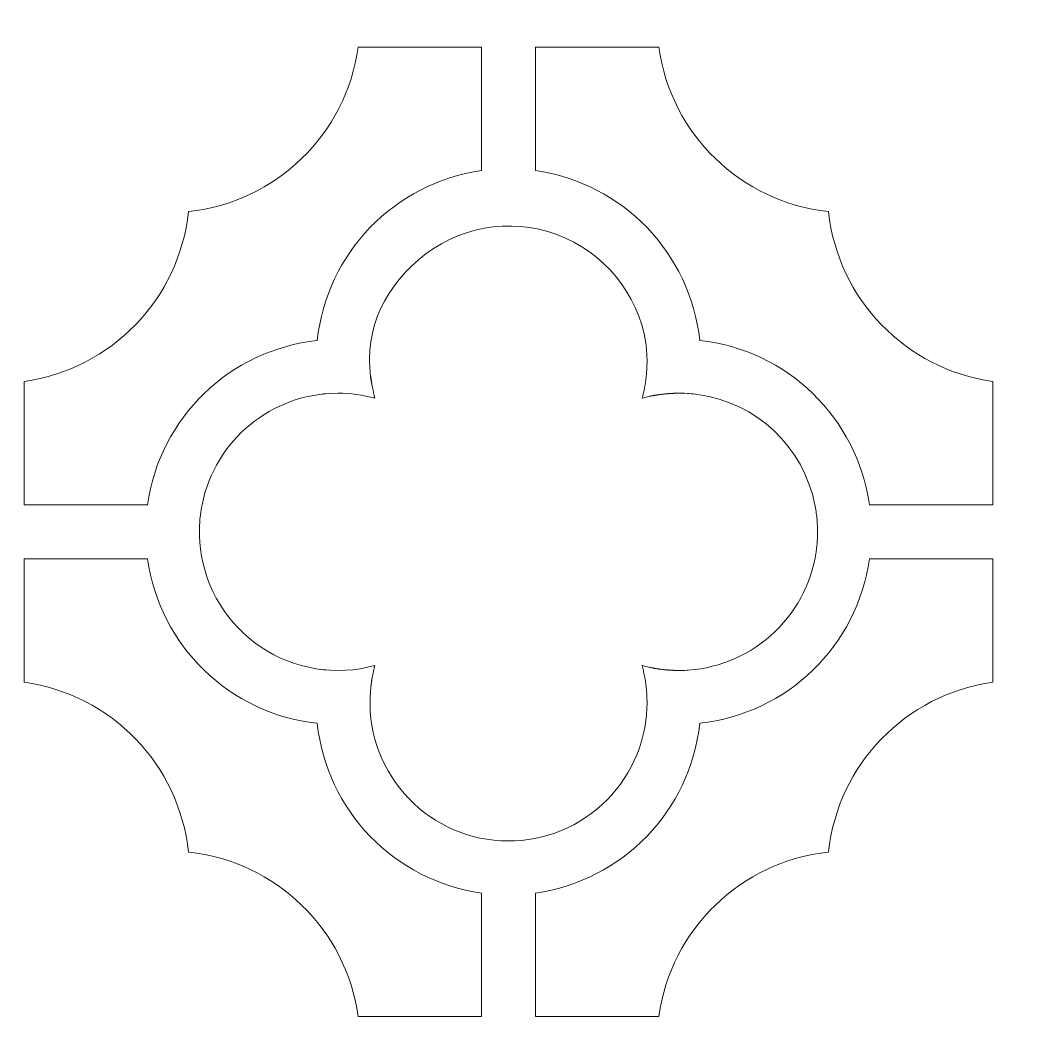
# Model space of a CAD drawing. Header units: centimetres. Extents: x -8.6 to 7.4, y -2.5 to 11.8.
# Drawn here: x -7.323 to -4.812, y -0.451 to 2.096 of the extents above; entities that cross this region are included whole.
import ezdxf

# ---------------------------------------------------------------- set-up
doc = ezdxf.new("R2010")
doc.units = ezdxf.units.CM
doc.header["$MEASUREMENT"] = 0
doc.layers.add('layer 1', color=7, linetype='Continuous')

msp = doc.modelspace()

# ---------------------------------------------------------------- linework, layer by layer
at = {"layer": 'layer 1', "lineweight": 9}
for points, knots in [([(-8.59369, 11.81631), (-8.59369, 11.81631), (-8.45848, 11.81631), (-8.45848, 11.81631), (-8.45848, 11.81631), (-8.45848, 11.81631), (-1.16645, 11.81631), (-1.16645, 11.81631), (-1.16645, 11.81631), (-1.16645, 11.81631), (-1.03124, 11.81631), (-1.03124, 11.81631), (-1.03124, 11.81631), (-1.03124, 11.81631), (-1.03124, 11.6811), (-1.03124, 11.6811), (-1.03124, 11.6811), (-1.03124, 11.6811), (-1.03124, -2.35212), (-1.03124, -2.35212), (-1.03124, -2.35212), (-1.03124, -2.35212), (-1.03124, -2.48733), (-1.03124, -2.48733), (-1.03124, -2.48733), (-1.03124, -2.48733), (-1.16645, -2.48733), (-1.16645, -2.48733), (-1.16645, -2.48733), (-1.16645, -2.48733), (-8.45848, -2.48733), (-8.45848, -2.48733), (-8.45848, -2.48733), (-8.45848, -2.48733), (-8.59369, -2.48733), (-8.59369, -2.48733), (-8.59369, -2.48733), (-8.59369, -2.48733), (-8.59369, -2.35212), (-8.59369, -2.35212), (-8.59369, -2.35212), (-8.59369, -2.35212), (-8.59369, 11.6811), (-8.59369, 11.6811), (-8.59369, 11.6811), (-8.59369, 11.6811), (-8.59369, 11.81631), (-8.59369, 11.81631)], [0, 0, 0, 0, 0.0769231, 0.0769231, 0.0769231, 0.0769231, 0.1538462, 0.1538462, 0.1538462, 0.1538462, 0.2307692, 0.2307692, 0.2307692, 0.2307692, 0.3076923, 0.3076923, 0.3076923, 0.3076923, 0.3846154, 0.3846154, 0.3846154, 0.3846154, 0.4615385, 0.4615385, 0.4615385, 0.4615385, 0.5384615, 0.5384615, 0.5384615, 0.5384615, 0.6153846, 0.6153846, 0.6153846, 0.6153846, 0.6923077, 0.6923077, 0.6923077, 0.6923077, 0.7692308, 0.7692308, 0.7692308, 0.7692308, 0.8461538, 0.8461538, 0.8461538, 0.8461538, 1, 1, 1, 1]), ([(-7.31368, 0.87887), (-7.31368, 0.87887), (-7.12398, 0.87887), (-7.12398, 0.87887), (-7.12398, 0.87887), (-7.12398, 0.87887), (-7.00377, 0.87887), (-7.00377, 0.87887), (-7.00377, 0.87887), (-6.97316, 1.09787), (-6.79718, 1.26805), (-6.57732, 1.29172), (-6.57732, 1.29172), (-6.55381, 1.51159), (-6.38344, 1.68737), (-6.16446, 1.71814), (-6.16446, 1.71814), (-6.16446, 1.71814), (-6.16446, 2.02808), (-6.16446, 2.02808), (-6.16446, 2.02808), (-6.16446, 2.02808), (-6.26776, 2.02808), (-6.26776, 2.02808), (-6.26776, 2.02808), (-6.26776, 2.02808), (-6.31707, 2.02808), (-6.31707, 2.02808), (-6.31707, 2.02808), (-6.31707, 2.02808), (-6.35435, 2.02808), (-6.35435, 2.02808), (-6.35435, 2.02808), (-6.35435, 2.02808), (-6.47441, 2.02808), (-6.47441, 2.02808), (-6.47441, 2.02808), (-6.50501, 1.80908), (-6.68098, 1.6389), (-6.90083, 1.61522), (-6.90083, 1.61522), (-6.92435, 1.39536), (-7.09471, 1.2196), (-7.31368, 1.18881), (-7.31368, 1.18881), (-7.31368, 1.18881), (-7.31368, 1.12353), (-7.31368, 1.12353), (-7.31368, 1.12353), (-7.31368, 1.12353), (-7.31368, 1.09024), (-7.31368, 1.09024), (-7.31368, 1.09024), (-7.31368, 1.09024), (-7.31368, 0.99168), (-7.31368, 0.99168), (-7.31368, 0.99168), (-7.31368, 0.99168), (-7.31368, 0.87888), (-7.31368, 0.87888)], [0, 0, 0, 0, 0.0625, 0.0625, 0.0625, 0.0625, 0.125, 0.125, 0.125, 0.125, 0.1875, 0.1875, 0.1875, 0.1875, 0.25, 0.25, 0.25, 0.25, 0.3125, 0.3125, 0.3125, 0.3125, 0.375, 0.375, 0.375, 0.375, 0.4375, 0.4375, 0.4375, 0.4375, 0.5, 0.5, 0.5, 0.5, 0.5625, 0.5625, 0.5625, 0.5625, 0.625, 0.625, 0.625, 0.625, 0.6875, 0.6875, 0.6875, 0.6875, 0.75, 0.75, 0.75, 0.75, 0.8125, 0.8125, 0.8125, 0.8125, 0.875, 0.875, 0.875, 0.875, 1, 1, 1, 1]), ([(-5.18999, 0.87887), (-5.18999, 0.87887), (-5.03502, 0.87887), (-5.03502, 0.87887), (-5.03502, 0.87887), (-5.03502, 0.87887), (-4.88007, 0.87887), (-4.88007, 0.87887), (-4.88007, 0.87887), (-4.88007, 0.87887), (-4.88007, 0.99168), (-4.88007, 0.99168), (-4.88007, 0.99168), (-4.88007, 0.99168), (-4.88007, 1.09026), (-4.88007, 1.09026), (-4.88007, 1.09026), (-4.88007, 1.09026), (-4.88007, 1.12352), (-4.88007, 1.12352), (-4.88007, 1.12352), (-4.88007, 1.12352), (-4.88007, 1.18881), (-4.88007, 1.18881), (-4.88007, 1.18881), (-5.09905, 1.21943), (-5.26922, 1.39538), (-5.29291, 1.61522), (-5.29291, 1.61522), (-5.51278, 1.63873), (-5.68856, 1.8091), (-5.71933, 2.02808), (-5.71933, 2.02808), (-5.71933, 2.02808), (-5.78447, 2.02808), (-5.78447, 2.02808), (-5.78447, 2.02808), (-5.78447, 2.02808), (-5.87666, 2.02808), (-5.87666, 2.02808), (-5.87666, 2.02808), (-5.87666, 2.02808), (-5.94572, 2.02808), (-5.94572, 2.02808), (-5.94572, 2.02808), (-5.94572, 2.02808), (-6.02926, 2.02808), (-6.02926, 2.02808), (-6.02926, 2.02808), (-6.02926, 2.02808), (-6.02926, 1.71813), (-6.02926, 1.71813), (-6.02926, 1.71813), (-5.81027, 1.68751), (-5.6401, 1.51156), (-5.61641, 1.29172), (-5.61641, 1.29172), (-5.39654, 1.26821), (-5.22076, 1.09784), (-5.18999, 0.87887)], [0, 0, 0, 0, 0.0625, 0.0625, 0.0625, 0.0625, 0.125, 0.125, 0.125, 0.125, 0.1875, 0.1875, 0.1875, 0.1875, 0.25, 0.25, 0.25, 0.25, 0.3125, 0.3125, 0.3125, 0.3125, 0.375, 0.375, 0.375, 0.375, 0.4375, 0.4375, 0.4375, 0.4375, 0.5, 0.5, 0.5, 0.5, 0.5625, 0.5625, 0.5625, 0.5625, 0.625, 0.625, 0.625, 0.625, 0.6875, 0.6875, 0.6875, 0.6875, 0.75, 0.75, 0.75, 0.75, 0.8125, 0.8125, 0.8125, 0.8125, 0.875, 0.875, 0.875, 0.875, 1, 1, 1, 1]), ([(-6.8667, 0.87887), (-6.86831, 0.87062), (-6.86963, 0.86233), (-6.87066, 0.854), (-6.87066, 0.854), (-6.87066, 0.854), (-6.87091, 0.8519), (-6.87091, 0.8519), (-6.87091, 0.8519), (-6.87091, 0.8519), (-6.87114, 0.84979), (-6.87114, 0.84979), (-6.87114, 0.84979), (-6.87114, 0.84979), (-6.87197, 0.84143), (-6.87197, 0.84143), (-6.87197, 0.84143), (-6.87197, 0.84143), (-6.87245, 0.83497), (-6.87245, 0.83497), (-6.87245, 0.83497), (-6.87245, 0.83497), (-6.8726, 0.83282), (-6.8726, 0.83282), (-6.8726, 0.83282), (-6.8726, 0.83282), (-6.87286, 0.82856), (-6.87286, 0.82856), (-6.87286, 0.82856), (-6.87286, 0.82856), (-6.87294, 0.82638), (-6.87294, 0.82638), (-6.87294, 0.82638), (-6.87294, 0.82638), (-6.87305, 0.82364), (-6.87305, 0.82364), (-6.87305, 0.82364), (-6.87305, 0.82364), (-6.87309, 0.82209), (-6.87309, 0.82209), (-6.87309, 0.82209), (-6.87309, 0.82209), (-6.87318, 0.82027), (-6.87318, 0.82027), (-6.87318, 0.82027), (-6.87318, 0.82027), (-6.8732, 0.81808), (-6.8732, 0.81808), (-6.8732, 0.81808), (-6.8732, 0.81808), (-6.87322, 0.8167), (-6.87322, 0.8167), (-6.87322, 0.8167), (-6.87322, 0.8167), (-6.87325, 0.81456), (-6.87325, 0.81456), (-6.87325, 0.81456), (-6.87325, 0.81456), (-6.87327, 0.81236), (-6.87327, 0.81236), (-6.87327, 0.81236), (-6.87327, 0.81236), (-6.87327, 0.81021), (-6.87327, 0.81021), (-6.87327, 0.81021), (-6.87327, 0.81021), (-6.87325, 0.80806), (-6.87325, 0.80806), (-6.87325, 0.80806), (-6.87325, 0.80806), (-6.87323, 0.80625), (-6.87323, 0.80625), (-6.87323, 0.80625), (-6.87323, 0.80625), (-6.87322, 0.80481), (-6.87322, 0.80481), (-6.87322, 0.80481), (-6.87322, 0.80481), (-6.87318, 0.80264), (-6.87318, 0.80264), (-6.87318, 0.80264), (-6.87318, 0.80264), (-6.87309, 0.8005), (-6.87309, 0.8005), (-6.87309, 0.8005), (-6.87309, 0.8005), (-6.87305, 0.79893), (-6.87305, 0.79893), (-6.87305, 0.79893), (-6.87305, 0.79893), (-6.87298, 0.79728), (-6.87298, 0.79728), (-6.87298, 0.79728), (-6.87298, 0.79728), (-6.8729, 0.79514), (-6.8729, 0.79514), (-6.8729, 0.79514), (-6.8729, 0.79514), (-6.8726, 0.7898), (-6.8726, 0.7898), (-6.8726, 0.7898), (-6.8726, 0.7898), (-6.87245, 0.78764), (-6.87245, 0.78764), (-6.87245, 0.78764), (-6.87245, 0.78764), (-6.87206, 0.78233), (-6.87206, 0.78233), (-6.87206, 0.78233), (-6.87173, 0.77845), (-6.87135, 0.77457), (-6.87091, 0.77069), (-6.87091, 0.77069), (-6.87091, 0.77069), (-6.87066, 0.76859), (-6.87066, 0.76859), (-6.87066, 0.76859), (-6.85833, 0.66808), (-6.80286, 0.578), (-6.71862, 0.52182), (-6.71862, 0.52182), (-6.6344, 0.46566), (-6.53004, 0.44883), (-6.43246, 0.47574), (-6.43246, 0.47574), (-6.43246, 0.47574), (-6.4341, 0.46945), (-6.4341, 0.46945), (-6.4341, 0.46945), (-6.4341, 0.46945), (-6.43246, 0.47575), (-6.43246, 0.47575), (-6.43246, 0.47575), (-6.43482, 0.46693), (-6.43687, 0.45803), (-6.43862, 0.44906), (-6.43862, 0.44906), (-6.44038, 0.43996), (-6.44177, 0.4308), (-6.44279, 0.42158), (-6.44279, 0.42158), (-6.44188, 0.42964), (-6.44071, 0.43767), (-6.43927, 0.44565), (-6.43927, 0.44565), (-6.45602, 0.35337), (-6.43487, 0.25824), (-6.3806, 0.18175), (-6.3806, 0.18175), (-6.32632, 0.10527), (-6.24396, 0.05396), (-6.15133, 0.0393), (-6.15133, 0.0393), (-6.05867, 0.02463), (-5.96401, 0.04798), (-5.8888, 0.10406), (-5.8888, 0.10406), (-5.8136, 0.16014), (-5.76426, 0.24374), (-5.75187, 0.33673), (-5.75187, 0.33673), (-5.75187, 0.33673), (-5.75167, 0.33818), (-5.75167, 0.33818), (-5.75167, 0.33818), (-5.75167, 0.33818), (-5.75151, 0.33965), (-5.75151, 0.33965), (-5.75151, 0.33965), (-5.75151, 0.33965), (-5.75114, 0.34261), (-5.75114, 0.34261), (-5.75114, 0.34261), (-5.75114, 0.34261), (-5.75089, 0.34482), (-5.75089, 0.34482), (-5.75089, 0.34482), (-5.75089, 0.34482), (-5.75073, 0.34628), (-5.75073, 0.34628), (-5.75073, 0.34628), (-5.75073, 0.34628), (-5.7505, 0.34851), (-5.7505, 0.34851), (-5.7505, 0.34851), (-5.7505, 0.34851), (-5.75033, 0.35041), (-5.75033, 0.35041), (-5.75033, 0.35041), (-5.75033, 0.35041), (-5.75018, 0.3522), (-5.75018, 0.3522), (-5.75018, 0.3522), (-5.75018, 0.3522), (-5.75005, 0.3537), (-5.75005, 0.3537), (-5.75005, 0.3537), (-5.75005, 0.3537), (-5.74994, 0.35497), (-5.74994, 0.35497), (-5.74994, 0.35497), (-5.74994, 0.35497), (-5.7498, 0.35667), (-5.7498, 0.35667), (-5.7498, 0.35667), (-5.7498, 0.35667), (-5.74936, 0.36338), (-5.74936, 0.36338), (-5.74936, 0.36338), (-5.74936, 0.36338), (-5.74927, 0.36486), (-5.74927, 0.36486), (-5.74927, 0.36486), (-5.74927, 0.36486), (-5.74922, 0.36636), (-5.74922, 0.36636), (-5.74922, 0.36636), (-5.74922, 0.36636), (-5.74915, 0.36786), (-5.74915, 0.36786), (-5.74915, 0.36786), (-5.74915, 0.36786), (-5.74908, 0.36936), (-5.74908, 0.36936), (-5.74908, 0.36936), (-5.74908, 0.36936), (-5.74901, 0.37156), (-5.74901, 0.37156), (-5.74901, 0.37156), (-5.74901, 0.37156), (-5.74887, 0.37656), (-5.74887, 0.37656), (-5.74887, 0.37656), (-5.74887, 0.37656), (-5.74886, 0.37843), (-5.74886, 0.37843), (-5.74886, 0.37843), (-5.74886, 0.37843), (-5.74882, 0.3807), (-5.74882, 0.3807), (-5.74882, 0.3807), (-5.74882, 0.3807), (-5.7488, 0.38293), (-5.7488, 0.38293), (-5.7488, 0.38293), (-5.7488, 0.38293), (-5.74882, 0.38445), (-5.74882, 0.38445), (-5.74882, 0.38445), (-5.74882, 0.38445), (-5.74882, 0.38595), (-5.74882, 0.38595), (-5.74882, 0.38595), (-5.74882, 0.38595), (-5.74886, 0.38745), (-5.74886, 0.38745), (-5.74886, 0.38745), (-5.74886, 0.38745), (-5.74886, 0.38895), (-5.74886, 0.38895), (-5.74886, 0.38895), (-5.74886, 0.38895), (-5.7489, 0.39045), (-5.7489, 0.39045), (-5.7489, 0.39045), (-5.7489, 0.39045), (-5.74892, 0.39195), (-5.74892, 0.39195), (-5.74892, 0.39195), (-5.74892, 0.39195), (-5.74897, 0.39345), (-5.74897, 0.39345), (-5.74897, 0.39345), (-5.74897, 0.39345), (-5.74901, 0.39494), (-5.74901, 0.39494), (-5.74901, 0.39494), (-5.74901, 0.39494), (-5.74908, 0.39644), (-5.74908, 0.39644), (-5.74908, 0.39644), (-5.74908, 0.39644), (-5.74915, 0.39795), (-5.74915, 0.39795), (-5.74915, 0.39795), (-5.74915, 0.39795), (-5.74922, 0.39944), (-5.74922, 0.39944), (-5.74922, 0.39944), (-5.74922, 0.39944), (-5.74927, 0.40091), (-5.74927, 0.40091), (-5.74927, 0.40091), (-5.74927, 0.40091), (-5.74936, 0.40242), (-5.74936, 0.40242), (-5.74936, 0.40242), (-5.74936, 0.40242), (-5.74944, 0.40389), (-5.74944, 0.40389), (-5.74944, 0.40389), (-5.74944, 0.40389), (-5.74954, 0.40539), (-5.74954, 0.40539), (-5.74954, 0.40539), (-5.74954, 0.40539), (-5.74961, 0.40685), (-5.74961, 0.40685), (-5.74961, 0.40685), (-5.74961, 0.40685), (-5.74974, 0.40835), (-5.74974, 0.40835), (-5.74974, 0.40835), (-5.74974, 0.40835), (-5.74985, 0.40981), (-5.74985, 0.40981), (-5.74985, 0.40981), (-5.74985, 0.40981), (-5.74996, 0.41132), (-5.74996, 0.41132), (-5.74996, 0.41132), (-5.74996, 0.41132), (-5.75009, 0.41277), (-5.75009, 0.41277), (-5.75009, 0.41277), (-5.75009, 0.41277), (-5.75024, 0.41428), (-5.75024, 0.41428), (-5.75024, 0.41428), (-5.75024, 0.41428), (-5.75037, 0.41573), (-5.75037, 0.41573), (-5.75037, 0.41573), (-5.75037, 0.41573), (-5.75049, 0.41719), (-5.75049, 0.41719), (-5.75049, 0.41719), (-5.75049, 0.41719), (-5.75062, 0.41866), (-5.75062, 0.41866), (-5.75062, 0.41866), (-5.75062, 0.41866), (-5.75078, 0.42013), (-5.75078, 0.42013), (-5.75078, 0.42013), (-5.75078, 0.42013), (-5.75094, 0.42158), (-5.75094, 0.42158), (-5.75094, 0.42158), (-5.75297, 0.43989), (-5.75645, 0.458), (-5.76135, 0.47575), (-5.76135, 0.47575), (-5.75533, 0.47412), (-5.74928, 0.47263), (-5.74319, 0.47131), (-5.74319, 0.47131), (-5.74319, 0.47131), (-5.74177, 0.47098), (-5.74177, 0.47098), (-5.74177, 0.47098), (-5.74177, 0.47098), (-5.74035, 0.47069), (-5.74035, 0.47069), (-5.74035, 0.47069), (-5.74035, 0.47069), (-5.73892, 0.47037), (-5.73892, 0.47037), (-5.73892, 0.47037), (-5.73892, 0.47037), (-5.7375, 0.4701), (-5.7375, 0.4701), (-5.7375, 0.4701), (-5.7375, 0.4701), (-5.73608, 0.46981), (-5.73608, 0.46981), (-5.73608, 0.46981), (-5.73608, 0.46981), (-5.73466, 0.46955), (-5.73466, 0.46955), (-5.73466, 0.46955), (-5.73466, 0.46955), (-5.73323, 0.46926), (-5.73323, 0.46926), (-5.73323, 0.46926), (-5.73323, 0.46926), (-5.73181, 0.46902), (-5.73181, 0.46902), (-5.73181, 0.46902), (-5.73181, 0.46902), (-5.73038, 0.46873), (-5.73038, 0.46873), (-5.73038, 0.46873), (-5.73038, 0.46873), (-5.72896, 0.4685), (-5.72896, 0.4685), (-5.72896, 0.4685), (-5.72896, 0.4685), (-5.72749, 0.46822), (-5.72749, 0.46822), (-5.72749, 0.46822), (-5.72749, 0.46822), (-5.72608, 0.46801), (-5.72608, 0.46801), (-5.72608, 0.46801), (-5.72608, 0.46801), (-5.72462, 0.46775), (-5.72462, 0.46775), (-5.72462, 0.46775), (-5.72462, 0.46775), (-5.7232, 0.46753), (-5.7232, 0.46753), (-5.7232, 0.46753), (-5.7232, 0.46753), (-5.72173, 0.46729), (-5.72173, 0.46729), (-5.72173, 0.46729), (-5.72173, 0.46729), (-5.7203, 0.46709), (-5.7203, 0.46709), (-5.7203, 0.46709), (-5.7203, 0.46709), (-5.71885, 0.46685), (-5.71885, 0.46685), (-5.71885, 0.46685), (-5.71885, 0.46685), (-5.71739, 0.46665), (-5.71739, 0.46665), (-5.71739, 0.46665), (-5.71739, 0.46665), (-5.71592, 0.46642), (-5.71592, 0.46642), (-5.71592, 0.46642), (-5.71592, 0.46642), (-5.71449, 0.46626), (-5.71449, 0.46626), (-5.71449, 0.46626), (-5.71449, 0.46626), (-5.71303, 0.46606), (-5.71303, 0.46606), (-5.71303, 0.46606), (-5.71303, 0.46606), (-5.71158, 0.4659), (-5.71158, 0.4659), (-5.71158, 0.4659), (-5.71158, 0.4659), (-5.71011, 0.4657), (-5.71011, 0.4657), (-5.71011, 0.4657), (-5.71011, 0.4657), (-5.70865, 0.46553), (-5.70865, 0.46553), (-5.70865, 0.46553), (-5.70865, 0.46553), (-5.7072, 0.46536), (-5.7072, 0.46536), (-5.7072, 0.46536), (-5.7072, 0.46536), (-5.70573, 0.46519), (-5.70573, 0.46519), (-5.70573, 0.46519), (-5.70573, 0.46519), (-5.70426, 0.46503), (-5.70426, 0.46503), (-5.70426, 0.46503), (-5.70426, 0.46503), (-5.7028, 0.46491), (-5.7028, 0.46491), (-5.7028, 0.46491), (-5.7028, 0.46491), (-5.70133, 0.46475), (-5.70133, 0.46475), (-5.70133, 0.46475), (-5.70133, 0.46475), (-5.69988, 0.46464), (-5.69988, 0.46464), (-5.69988, 0.46464), (-5.69988, 0.46464), (-5.69837, 0.46449), (-5.69837, 0.46449), (-5.69837, 0.46449), (-5.69837, 0.46449), (-5.69692, 0.46437), (-5.69692, 0.46437), (-5.69692, 0.46437), (-5.69692, 0.46437), (-5.69541, 0.46424), (-5.69541, 0.46424), (-5.69541, 0.46424), (-5.69541, 0.46424), (-5.69395, 0.46414), (-5.69395, 0.46414), (-5.69395, 0.46414), (-5.69395, 0.46414), (-5.69246, 0.46401), (-5.69246, 0.46401), (-5.69246, 0.46401), (-5.69246, 0.46401), (-5.69099, 0.46394), (-5.69099, 0.46394), (-5.69099, 0.46394), (-5.69099, 0.46394), (-5.6895, 0.46384), (-5.6895, 0.46384), (-5.6895, 0.46384), (-5.6895, 0.46384), (-5.68802, 0.46376), (-5.68802, 0.46376), (-5.68802, 0.46376), (-5.68802, 0.46376), (-5.68652, 0.46367), (-5.68652, 0.46367), (-5.68652, 0.46367), (-5.68652, 0.46367), (-5.68504, 0.46362), (-5.68504, 0.46362), (-5.68504, 0.46362), (-5.68504, 0.46362), (-5.68355, 0.46354), (-5.68355, 0.46354), (-5.68355, 0.46354), (-5.68355, 0.46354), (-5.68204, 0.46349), (-5.68204, 0.46349), (-5.68204, 0.46349), (-5.68204, 0.46349), (-5.68055, 0.46341), (-5.68055, 0.46341), (-5.68055, 0.46341), (-5.68055, 0.46341), (-5.67905, 0.46336), (-5.67905, 0.46336), (-5.67905, 0.46336), (-5.67905, 0.46336), (-5.67756, 0.46332), (-5.67756, 0.46332), (-5.67756, 0.46332), (-5.67756, 0.46332), (-5.67605, 0.4633), (-5.67605, 0.4633), (-5.67605, 0.4633), (-5.67605, 0.4633), (-5.67456, 0.46326), (-5.67456, 0.46326), (-5.67456, 0.46326), (-5.67456, 0.46326), (-5.67305, 0.46326), (-5.67305, 0.46326), (-5.67305, 0.46326), (-5.67305, 0.46326), (-5.67155, 0.46322), (-5.67155, 0.46322), (-5.67155, 0.46322), (-5.67155, 0.46322), (-5.67005, 0.46322), (-5.67005, 0.46322), (-5.67005, 0.46322), (-5.67005, 0.46322), (-5.66853, 0.46319), (-5.66853, 0.46319), (-5.66853, 0.46319), (-5.66853, 0.46319), (-5.66704, 0.46322), (-5.66704, 0.46322), (-5.66704, 0.46322), (-5.66704, 0.46322), (-5.66521, 0.46324), (-5.66521, 0.46324), (-5.66521, 0.46324), (-5.66521, 0.46324), (-5.66326, 0.46326), (-5.66326, 0.46326), (-5.66326, 0.46326), (-5.66326, 0.46326), (-5.65683, 0.46342), (-5.65683, 0.46342), (-5.65683, 0.46342), (-5.65683, 0.46342), (-5.65498, 0.4635), (-5.65498, 0.4635), (-5.65498, 0.4635), (-5.65498, 0.4635), (-5.64826, 0.46383), (-5.64826, 0.46383), (-5.64826, 0.46383), (-5.64826, 0.46383), (-5.64675, 0.46392), (-5.64675, 0.46392), (-5.64675, 0.46392), (-5.64675, 0.46392), (-5.64526, 0.464), (-5.64526, 0.464), (-5.64526, 0.464), (-5.56331, 0.46975), (-5.48603, 0.50408), (-5.42685, 0.56105), (-5.42685, 0.56105), (-5.36763, 0.61806), (-5.33058, 0.69419), (-5.32228, 0.77597), (-5.32228, 0.77597), (-5.32228, 0.77597), (-5.32178, 0.78126), (-5.32178, 0.78126), (-5.32178, 0.78126), (-5.32134, 0.78678), (-5.32099, 0.7923), (-5.32074, 0.79782), (-5.32074, 0.79782), (-5.32074, 0.79782), (-5.3207, 0.79944), (-5.3207, 0.79944), (-5.3207, 0.79944), (-5.3207, 0.79944), (-5.32063, 0.80159), (-5.32063, 0.80159), (-5.32063, 0.80159), (-5.32063, 0.80159), (-5.32054, 0.80465), (-5.32054, 0.80465), (-5.32054, 0.80465), (-5.32054, 0.80465), (-5.32054, 0.80592), (-5.32054, 0.80592), (-5.32054, 0.80592), (-5.32054, 0.80592), (-5.3205, 0.80806), (-5.3205, 0.80806), (-5.3205, 0.80806), (-5.3205, 0.80806), (-5.32049, 0.81021), (-5.32049, 0.81021), (-5.32049, 0.81021), (-5.32049, 0.81021), (-5.32049, 0.81236), (-5.32049, 0.81236), (-5.32049, 0.81236), (-5.32049, 0.81236), (-5.3205, 0.81456), (-5.3205, 0.81456), (-5.3205, 0.81456), (-5.3205, 0.81456), (-5.32053, 0.8163), (-5.32053, 0.8163), (-5.32053, 0.8163), (-5.32053, 0.8163), (-5.32054, 0.81778), (-5.32054, 0.81778), (-5.32054, 0.81778), (-5.32054, 0.81778), (-5.32058, 0.8199), (-5.32058, 0.8199), (-5.32058, 0.8199), (-5.32058, 0.8199), (-5.32067, 0.82209), (-5.32067, 0.82209), (-5.32067, 0.82209), (-5.32067, 0.82209), (-5.3207, 0.82354), (-5.3207, 0.82354), (-5.3207, 0.82354), (-5.32092, 0.82877), (-5.32122, 0.834), (-5.32162, 0.83922), (-5.32162, 0.83922), (-5.32162, 0.83922), (-5.32178, 0.84133), (-5.32178, 0.84133), (-5.32178, 0.84133), (-5.32178, 0.84133), (-5.32216, 0.84555), (-5.32216, 0.84555), (-5.32216, 0.84555), (-5.32332, 0.85672), (-5.32495, 0.86783), (-5.32707, 0.87887), (-5.32707, 0.87887), (-5.35583, 1.02461), (-5.47377, 1.13596), (-5.62096, 1.15606), (-5.62096, 1.15606), (-5.62866, 1.15712), (-5.63639, 1.15792), (-5.64414, 1.15846), (-5.64414, 1.15846), (-5.64414, 1.15846), (-5.64599, 1.15857), (-5.64599, 1.15857), (-5.64599, 1.15857), (-5.64599, 1.15857), (-5.64748, 1.15867), (-5.64748, 1.15867), (-5.64748, 1.15867), (-5.64748, 1.15867), (-5.65498, 1.15903), (-5.65498, 1.15903), (-5.65498, 1.15903), (-5.65498, 1.15903), (-5.65683, 1.15911), (-5.65683, 1.15911), (-5.65683, 1.15911), (-5.65683, 1.15911), (-5.66216, 1.15926), (-5.66216, 1.15926), (-5.66216, 1.15926), (-5.66216, 1.15926), (-5.66404, 1.15927), (-5.66404, 1.15927), (-5.66404, 1.15927), (-5.66404, 1.15927), (-5.66631, 1.15932), (-5.66631, 1.15932), (-5.66631, 1.15932), (-5.66631, 1.15932), (-5.66853, 1.15935), (-5.66853, 1.15935), (-5.66853, 1.15935), (-5.66853, 1.15935), (-5.67005, 1.15932), (-5.67005, 1.15932), (-5.67005, 1.15932), (-5.67005, 1.15932), (-5.67155, 1.15932), (-5.67155, 1.15932), (-5.67155, 1.15932), (-5.67155, 1.15932), (-5.67305, 1.15927), (-5.67305, 1.15927), (-5.67305, 1.15927), (-5.67305, 1.15927), (-5.67456, 1.15927), (-5.67456, 1.15927), (-5.67456, 1.15927), (-5.67456, 1.15927), (-5.67605, 1.15923), (-5.67605, 1.15923), (-5.67605, 1.15923), (-5.67605, 1.15923), (-5.67756, 1.15921), (-5.67756, 1.15921), (-5.67756, 1.15921), (-5.67756, 1.15921), (-5.67905, 1.15917), (-5.67905, 1.15917), (-5.67905, 1.15917), (-5.67905, 1.15917), (-5.68055, 1.15913), (-5.68055, 1.15913), (-5.68055, 1.15913), (-5.68055, 1.15913), (-5.68204, 1.15905), (-5.68204, 1.15905), (-5.68204, 1.15905), (-5.68204, 1.15905), (-5.68355, 1.159), (-5.68355, 1.159), (-5.68355, 1.159), (-5.68355, 1.159), (-5.68504, 1.15891), (-5.68504, 1.15891), (-5.68504, 1.15891), (-5.68504, 1.15891), (-5.68652, 1.15886), (-5.68652, 1.15886), (-5.68652, 1.15886), (-5.68652, 1.15886), (-5.68802, 1.15878), (-5.68802, 1.15878), (-5.68802, 1.15878), (-5.68802, 1.15878), (-5.68948, 1.15869), (-5.68948, 1.15869), (-5.68948, 1.15869), (-5.68948, 1.15869), (-5.69098, 1.15861), (-5.69098, 1.15861), (-5.69098, 1.15861), (-5.69098, 1.15861), (-5.69245, 1.15852), (-5.69245, 1.15852), (-5.69245, 1.15852), (-5.69245, 1.15852), (-5.69394, 1.15839), (-5.69394, 1.15839), (-5.69394, 1.15839), (-5.69394, 1.15839), (-5.6954, 1.15829), (-5.6954, 1.15829), (-5.6954, 1.15829), (-5.6954, 1.15829), (-5.6969, 1.15817), (-5.6969, 1.15817), (-5.6969, 1.15817), (-5.6969, 1.15817), (-5.69836, 1.15804), (-5.69836, 1.15804), (-5.69836, 1.15804), (-5.69836, 1.15804), (-5.69985, 1.15791), (-5.69985, 1.15791), (-5.69985, 1.15791), (-5.69985, 1.15791), (-5.70131, 1.15778), (-5.70131, 1.15778), (-5.70131, 1.15778), (-5.70131, 1.15778), (-5.70277, 1.15763), (-5.70277, 1.15763), (-5.70277, 1.15763), (-5.70277, 1.15763), (-5.70423, 1.1575), (-5.70423, 1.1575), (-5.70423, 1.1575), (-5.70423, 1.1575), (-5.7057, 1.15734), (-5.7057, 1.15734), (-5.7057, 1.15734), (-5.7057, 1.15734), (-5.70716, 1.15718), (-5.70716, 1.15718), (-5.70716, 1.15718), (-5.70716, 1.15718), (-5.70863, 1.157), (-5.70863, 1.157), (-5.70863, 1.157), (-5.70863, 1.157), (-5.71008, 1.15685), (-5.71008, 1.15685), (-5.71008, 1.15685), (-5.71008, 1.15685), (-5.71154, 1.15664), (-5.71154, 1.15664), (-5.71154, 1.15664), (-5.71154, 1.15664), (-5.71301, 1.15647), (-5.71301, 1.15647), (-5.71301, 1.15647), (-5.71301, 1.15647), (-5.71446, 1.15627), (-5.71446, 1.15627), (-5.71446, 1.15627), (-5.71446, 1.15627), (-5.71588, 1.15611), (-5.71588, 1.15611), (-5.71588, 1.15611), (-5.71588, 1.15611), (-5.71734, 1.15588), (-5.71734, 1.15588), (-5.71734, 1.15588), (-5.71734, 1.15588), (-5.71881, 1.15568), (-5.71881, 1.15568), (-5.71881, 1.15568), (-5.71881, 1.15568), (-5.72026, 1.15546), (-5.72026, 1.15546), (-5.72026, 1.15546), (-5.72026, 1.15546), (-5.72169, 1.15524), (-5.72169, 1.15524), (-5.72169, 1.15524), (-5.72169, 1.15524), (-5.72316, 1.15501), (-5.72316, 1.15501), (-5.72316, 1.15501), (-5.72316, 1.15501), (-5.72458, 1.15478), (-5.72458, 1.15478), (-5.72458, 1.15478), (-5.72458, 1.15478), (-5.72604, 1.15453), (-5.72604, 1.15453), (-5.72604, 1.15453), (-5.72604, 1.15453), (-5.72746, 1.15431), (-5.72746, 1.15431), (-5.72746, 1.15431), (-5.72746, 1.15431), (-5.72891, 1.15405), (-5.72891, 1.15405), (-5.72891, 1.15405), (-5.72891, 1.15405), (-5.73033, 1.1538), (-5.73033, 1.1538), (-5.73033, 1.1538), (-5.73033, 1.1538), (-5.73177, 1.15352), (-5.73177, 1.15352), (-5.73177, 1.15352), (-5.73177, 1.15352), (-5.73319, 1.15327), (-5.73319, 1.15327), (-5.73319, 1.15327), (-5.73319, 1.15327), (-5.73461, 1.153), (-5.73461, 1.153), (-5.73461, 1.153), (-5.73461, 1.153), (-5.73603, 1.15272), (-5.73603, 1.15272), (-5.73603, 1.15272), (-5.73603, 1.15272), (-5.73745, 1.15243), (-5.73745, 1.15243), (-5.73745, 1.15243), (-5.73745, 1.15243), (-5.73887, 1.15217), (-5.73887, 1.15217), (-5.73887, 1.15217), (-5.73887, 1.15217), (-5.74029, 1.15184), (-5.74029, 1.15184), (-5.74029, 1.15184), (-5.74029, 1.15184), (-5.7417, 1.15155), (-5.7417, 1.15155), (-5.7417, 1.15155), (-5.7417, 1.15155), (-5.74312, 1.15124), (-5.74312, 1.15124), (-5.74312, 1.15124), (-5.74922, 1.14991), (-5.75527, 1.14843), (-5.76129, 1.14678), (-5.76129, 1.14678), (-5.75642, 1.16454), (-5.75297, 1.18265), (-5.75096, 1.20095), (-5.75096, 1.20095), (-5.75096, 1.20095), (-5.75079, 1.2024), (-5.75079, 1.2024), (-5.75079, 1.2024), (-5.75079, 1.2024), (-5.75063, 1.20389), (-5.75063, 1.20389), (-5.75063, 1.20389), (-5.75063, 1.20389), (-5.7505, 1.20534), (-5.7505, 1.20534), (-5.7505, 1.20534), (-5.7505, 1.20534), (-5.75037, 1.2068), (-5.75037, 1.2068), (-5.75037, 1.2068), (-5.75037, 1.2068), (-5.75024, 1.20827), (-5.75024, 1.20827), (-5.75024, 1.20827), (-5.75024, 1.20827), (-5.75009, 1.20976), (-5.75009, 1.20976), (-5.75009, 1.20976), (-5.75009, 1.20976), (-5.74996, 1.21122), (-5.74996, 1.21122), (-5.74996, 1.21122), (-5.74996, 1.21122), (-5.74985, 1.21272), (-5.74985, 1.21272), (-5.74985, 1.21272), (-5.74985, 1.21272), (-5.74974, 1.21418), (-5.74974, 1.21418), (-5.74974, 1.21418), (-5.74974, 1.21418), (-5.74961, 1.21569), (-5.74961, 1.21569), (-5.74961, 1.21569), (-5.74961, 1.21569), (-5.74954, 1.21714), (-5.74954, 1.21714), (-5.74954, 1.21714), (-5.74954, 1.21714), (-5.74944, 1.21865), (-5.74944, 1.21865), (-5.74944, 1.21865), (-5.74944, 1.21865), (-5.74936, 1.22012), (-5.74936, 1.22012), (-5.74936, 1.22012), (-5.74936, 1.22012), (-5.74927, 1.22162), (-5.74927, 1.22162), (-5.74927, 1.22162), (-5.74927, 1.22162), (-5.74922, 1.22309), (-5.74922, 1.22309), (-5.74922, 1.22309), (-5.74922, 1.22309), (-5.74915, 1.2246), (-5.74915, 1.2246), (-5.74915, 1.2246), (-5.74915, 1.2246), (-5.74908, 1.22609), (-5.74908, 1.22609), (-5.74908, 1.22609), (-5.74908, 1.22609), (-5.74901, 1.2276), (-5.74901, 1.2276), (-5.74901, 1.2276), (-5.74901, 1.2276), (-5.74897, 1.22908), (-5.74897, 1.22908), (-5.74897, 1.22908), (-5.74897, 1.22908), (-5.74892, 1.23059), (-5.74892, 1.23059), (-5.74892, 1.23059), (-5.74892, 1.23059), (-5.7489, 1.23208), (-5.7489, 1.23208), (-5.7489, 1.23208), (-5.7489, 1.23208), (-5.74886, 1.23359), (-5.74886, 1.23359), (-5.74886, 1.23359), (-5.74886, 1.23359), (-5.74886, 1.23508), (-5.74886, 1.23508), (-5.74886, 1.23508), (-5.74886, 1.23508), (-5.74882, 1.23659), (-5.74882, 1.23659), (-5.74882, 1.23659), (-5.74882, 1.23659), (-5.74882, 1.23809), (-5.74882, 1.23809), (-5.74882, 1.23809), (-5.74882, 1.23809), (-5.7488, 1.2396), (-5.7488, 1.2396), (-5.7488, 1.2396), (-5.7488, 1.2396), (-5.74882, 1.24111), (-5.74882, 1.24111), (-5.74882, 1.24111), (-5.74882, 1.24111), (-5.74883, 1.24293), (-5.74883, 1.24293), (-5.74883, 1.24293), (-5.74883, 1.24293), (-5.74886, 1.24487), (-5.74886, 1.24487), (-5.74886, 1.24487), (-5.74886, 1.24487), (-5.74897, 1.24994), (-5.74897, 1.24994), (-5.74897, 1.24994), (-5.74897, 1.24994), (-5.74908, 1.25317), (-5.74908, 1.25317), (-5.74908, 1.25317), (-5.74908, 1.25317), (-5.74915, 1.25467), (-5.74915, 1.25467), (-5.74915, 1.25467), (-5.74915, 1.25467), (-5.74922, 1.25618), (-5.74922, 1.25618), (-5.74922, 1.25618), (-5.74922, 1.25618), (-5.74926, 1.25749), (-5.74926, 1.25749), (-5.74926, 1.25749), (-5.74926, 1.25749), (-5.74936, 1.25917), (-5.74936, 1.25917), (-5.74936, 1.25917), (-5.74936, 1.25917), (-5.74979, 1.26568), (-5.74979, 1.26568), (-5.74979, 1.26568), (-5.74979, 1.26568), (-5.74993, 1.26735), (-5.74993, 1.26735), (-5.74993, 1.26735), (-5.74993, 1.26735), (-5.75005, 1.26884), (-5.75005, 1.26884), (-5.75005, 1.26884), (-5.75005, 1.26884), (-5.75018, 1.27033), (-5.75018, 1.27033), (-5.75018, 1.27033), (-5.75018, 1.27033), (-5.75032, 1.2718), (-5.75032, 1.2718), (-5.75032, 1.2718), (-5.75032, 1.2718), (-5.75043, 1.27322), (-5.75043, 1.27322), (-5.75043, 1.27322), (-5.75043, 1.27322), (-5.75062, 1.27531), (-5.75062, 1.27531), (-5.75062, 1.27531), (-5.75062, 1.27531), (-5.75081, 1.27698), (-5.75081, 1.27698), (-5.75081, 1.27698), (-5.75081, 1.27698), (-5.75107, 1.27919), (-5.75107, 1.27919), (-5.75107, 1.27919), (-5.75107, 1.27919), (-5.75138, 1.28188), (-5.75138, 1.28188), (-5.75138, 1.28188), (-5.75138, 1.28188), (-5.7516, 1.28361), (-5.7516, 1.28361), (-5.7516, 1.28361), (-5.7516, 1.28361), (-5.7518, 1.28508), (-5.7518, 1.28508), (-5.7518, 1.28508), (-5.77143, 1.40986), (-5.85715, 1.51419), (-5.97574, 1.55768), (-5.97574, 1.55768), (-6.09434, 1.60117), (-6.22718, 1.57697), (-6.32283, 1.49446), (-6.32283, 1.49446), (-6.41847, 1.41195), (-6.46489, 1.30057), (-6.43927, 1.17689), (-6.43927, 1.17689), (-6.44071, 1.18486), (-6.44188, 1.19289), (-6.44279, 1.20095), (-6.44279, 1.20095), (-6.44177, 1.19174), (-6.44038, 1.18257), (-6.43863, 1.17347), (-6.43863, 1.17347), (-6.4369, 1.1645), (-6.43481, 1.15559), (-6.43238, 1.14678), (-6.43238, 1.14678), (-6.43238, 1.14678), (-6.4341, 1.15308), (-6.4341, 1.15308), (-6.4341, 1.15308), (-6.4341, 1.15308), (-6.43246, 1.1468), (-6.43246, 1.1468), (-6.43246, 1.1468), (-6.46268, 1.15513), (-6.49387, 1.15935), (-6.52522, 1.15935), (-6.52522, 1.15935), (-6.6915, 1.15928), (-6.83448, 1.04198), (-6.86671, 0.87887)], [0, 0, 0, 0, 0.0034483, 0.0034483, 0.0034483, 0.0034483, 0.0068966, 0.0068966, 0.0068966, 0.0068966, 0.0103448, 0.0103448, 0.0103448, 0.0103448, 0.0137931, 0.0137931, 0.0137931, 0.0137931, 0.0172414, 0.0172414, 0.0172414, 0.0172414, 0.0206897, 0.0206897, 0.0206897, 0.0206897, 0.0241379, 0.0241379, 0.0241379, 0.0241379, 0.0275862, 0.0275862, 0.0275862, 0.0275862, 0.0310345, 0.0310345, 0.0310345, 0.0310345, 0.0344828, 0.0344828, 0.0344828, 0.0344828, 0.037931, 0.037931, 0.037931, 0.037931, 0.0413793, 0.0413793, 0.0413793, 0.0413793, 0.0448276, 0.0448276, 0.0448276, 0.0448276, 0.0482759, 0.0482759, 0.0482759, 0.0482759, 0.0517241, 0.0517241, 0.0517241, 0.0517241, 0.0551724, 0.0551724, 0.0551724, 0.0551724, 0.0586207, 0.0586207, 0.0586207, 0.0586207, 0.062069, 0.062069, 0.062069, 0.062069, 0.0655172, 0.0655172, 0.0655172, 0.0655172, 0.0689655, 0.0689655, 0.0689655, 0.0689655, 0.0724138, 0.0724138, 0.0724138, 0.0724138, 0.0758621, 0.0758621, 0.0758621, 0.0758621, 0.0793103, 0.0793103, 0.0793103, 0.0793103, 0.0827586, 0.0827586, 0.0827586, 0.0827586, 0.0862069, 0.0862069, 0.0862069, 0.0862069, 0.0896552, 0.0896552, 0.0896552, 0.0896552, 0.0931034, 0.0931034, 0.0931034, 0.0931034, 0.0965517, 0.0965517, 0.0965517, 0.0965517, 0.1, 0.1, 0.1, 0.1, 0.1034483, 0.1034483, 0.1034483, 0.1034483, 0.1068966, 0.1068966, 0.1068966, 0.1068966, 0.1103448, 0.1103448, 0.1103448, 0.1103448, 0.1137931, 0.1137931, 0.1137931, 0.1137931, 0.1172414, 0.1172414, 0.1172414, 0.1172414, 0.1206897, 0.1206897, 0.1206897, 0.1206897, 0.1241379, 0.1241379, 0.1241379, 0.1241379, 0.1275862, 0.1275862, 0.1275862, 0.1275862, 0.1310345, 0.1310345, 0.1310345, 0.1310345, 0.1344828, 0.1344828, 0.1344828, 0.1344828, 0.137931, 0.137931, 0.137931, 0.137931, 0.1413793, 0.1413793, 0.1413793, 0.1413793, 0.1448276, 0.1448276, 0.1448276, 0.1448276, 0.1482759, 0.1482759, 0.1482759, 0.1482759, 0.1517241, 0.1517241, 0.1517241, 0.1517241, 0.1551724, 0.1551724, 0.1551724, 0.1551724, 0.1586207, 0.1586207, 0.1586207, 0.1586207, 0.162069, 0.162069, 0.162069, 0.162069, 0.1655172, 0.1655172, 0.1655172, 0.1655172, 0.1689655, 0.1689655, 0.1689655, 0.1689655, 0.1724138, 0.1724138, 0.1724138, 0.1724138, 0.1758621, 0.1758621, 0.1758621, 0.1758621, 0.1793103, 0.1793103, 0.1793103, 0.1793103, 0.1827586, 0.1827586, 0.1827586, 0.1827586, 0.1862069, 0.1862069, 0.1862069, 0.1862069, 0.1896552, 0.1896552, 0.1896552, 0.1896552, 0.1931034, 0.1931034, 0.1931034, 0.1931034, 0.1965517, 0.1965517, 0.1965517, 0.1965517, 0.2, 0.2, 0.2, 0.2, 0.2034483, 0.2034483, 0.2034483, 0.2034483, 0.2068966, 0.2068966, 0.2068966, 0.2068966, 0.2103448, 0.2103448, 0.2103448, 0.2103448, 0.2137931, 0.2137931, 0.2137931, 0.2137931, 0.2172414, 0.2172414, 0.2172414, 0.2172414, 0.2206897, 0.2206897, 0.2206897, 0.2206897, 0.2241379, 0.2241379, 0.2241379, 0.2241379, 0.2275862, 0.2275862, 0.2275862, 0.2275862, 0.2310345, 0.2310345, 0.2310345, 0.2310345, 0.2344828, 0.2344828, 0.2344828, 0.2344828, 0.237931, 0.237931, 0.237931, 0.237931, 0.2413793, 0.2413793, 0.2413793, 0.2413793, 0.2448276, 0.2448276, 0.2448276, 0.2448276, 0.2482759, 0.2482759, 0.2482759, 0.2482759, 0.2517241, 0.2517241, 0.2517241, 0.2517241, 0.2551724, 0.2551724, 0.2551724, 0.2551724, 0.2586207, 0.2586207, 0.2586207, 0.2586207, 0.262069, 0.262069, 0.262069, 0.262069, 0.2655172, 0.2655172, 0.2655172, 0.2655172, 0.2689655, 0.2689655, 0.2689655, 0.2689655, 0.2724138, 0.2724138, 0.2724138, 0.2724138, 0.2758621, 0.2758621, 0.2758621, 0.2758621, 0.2793103, 0.2793103, 0.2793103, 0.2793103, 0.2827586, 0.2827586, 0.2827586, 0.2827586, 0.2862069, 0.2862069, 0.2862069, 0.2862069, 0.2896552, 0.2896552, 0.2896552, 0.2896552, 0.2931034, 0.2931034, 0.2931034, 0.2931034, 0.2965517, 0.2965517, 0.2965517, 0.2965517, 0.3, 0.3, 0.3, 0.3, 0.3034483, 0.3034483, 0.3034483, 0.3034483, 0.3068966, 0.3068966, 0.3068966, 0.3068966, 0.3103448, 0.3103448, 0.3103448, 0.3103448, 0.3137931, 0.3137931, 0.3137931, 0.3137931, 0.3172414, 0.3172414, 0.3172414, 0.3172414, 0.3206897, 0.3206897, 0.3206897, 0.3206897, 0.3241379, 0.3241379, 0.3241379, 0.3241379, 0.3275862, 0.3275862, 0.3275862, 0.3275862, 0.3310345, 0.3310345, 0.3310345, 0.3310345, 0.3344828, 0.3344828, 0.3344828, 0.3344828, 0.337931, 0.337931, 0.337931, 0.337931, 0.3413793, 0.3413793, 0.3413793, 0.3413793, 0.3448276, 0.3448276, 0.3448276, 0.3448276, 0.3482759, 0.3482759, 0.3482759, 0.3482759, 0.3517241, 0.3517241, 0.3517241, 0.3517241, 0.3551724, 0.3551724, 0.3551724, 0.3551724, 0.3586207, 0.3586207, 0.3586207, 0.3586207, 0.362069, 0.362069, 0.362069, 0.362069, 0.3655172, 0.3655172, 0.3655172, 0.3655172, 0.3689655, 0.3689655, 0.3689655, 0.3689655, 0.3724138, 0.3724138, 0.3724138, 0.3724138, 0.3758621, 0.3758621, 0.3758621, 0.3758621, 0.3793103, 0.3793103, 0.3793103, 0.3793103, 0.3827586, 0.3827586, 0.3827586, 0.3827586, 0.3862069, 0.3862069, 0.3862069, 0.3862069, 0.3896552, 0.3896552, 0.3896552, 0.3896552, 0.3931034, 0.3931034, 0.3931034, 0.3931034, 0.3965517, 0.3965517, 0.3965517, 0.3965517, 0.4, 0.4, 0.4, 0.4, 0.4034483, 0.4034483, 0.4034483, 0.4034483, 0.4068966, 0.4068966, 0.4068966, 0.4068966, 0.4103448, 0.4103448, 0.4103448, 0.4103448, 0.4137931, 0.4137931, 0.4137931, 0.4137931, 0.4172414, 0.4172414, 0.4172414, 0.4172414, 0.4206897, 0.4206897, 0.4206897, 0.4206897, 0.4241379, 0.4241379, 0.4241379, 0.4241379, 0.4275862, 0.4275862, 0.4275862, 0.4275862, 0.4310345, 0.4310345, 0.4310345, 0.4310345, 0.4344828, 0.4344828, 0.4344828, 0.4344828, 0.437931, 0.437931, 0.437931, 0.437931, 0.4413793, 0.4413793, 0.4413793, 0.4413793, 0.4448276, 0.4448276, 0.4448276, 0.4448276, 0.4482759, 0.4482759, 0.4482759, 0.4482759, 0.4517241, 0.4517241, 0.4517241, 0.4517241, 0.4551724, 0.4551724, 0.4551724, 0.4551724, 0.4586207, 0.4586207, 0.4586207, 0.4586207, 0.462069, 0.462069, 0.462069, 0.462069, 0.4655172, 0.4655172, 0.4655172, 0.4655172, 0.4689655, 0.4689655, 0.4689655, 0.4689655, 0.4724138, 0.4724138, 0.4724138, 0.4724138, 0.4758621, 0.4758621, 0.4758621, 0.4758621, 0.4793103, 0.4793103, 0.4793103, 0.4793103, 0.4827586, 0.4827586, 0.4827586, 0.4827586, 0.4862069, 0.4862069, 0.4862069, 0.4862069, 0.4896552, 0.4896552, 0.4896552, 0.4896552, 0.4931034, 0.4931034, 0.4931034, 0.4931034, 0.4965517, 0.4965517, 0.4965517, 0.4965517, 0.5, 0.5, 0.5, 0.5, 0.5034483, 0.5034483, 0.5034483, 0.5034483, 0.5068966, 0.5068966, 0.5068966, 0.5068966, 0.5103448, 0.5103448, 0.5103448, 0.5103448, 0.5137931, 0.5137931, 0.5137931, 0.5137931, 0.5172414, 0.5172414, 0.5172414, 0.5172414, 0.5206897, 0.5206897, 0.5206897, 0.5206897, 0.5241379, 0.5241379, 0.5241379, 0.5241379, 0.5275862, 0.5275862, 0.5275862, 0.5275862, 0.5310345, 0.5310345, 0.5310345, 0.5310345, 0.5344828, 0.5344828, 0.5344828, 0.5344828, 0.537931, 0.537931, 0.537931, 0.537931, 0.5413793, 0.5413793, 0.5413793, 0.5413793, 0.5448276, 0.5448276, 0.5448276, 0.5448276, 0.5482759, 0.5482759, 0.5482759, 0.5482759, 0.5517241, 0.5517241, 0.5517241, 0.5517241, 0.5551724, 0.5551724, 0.5551724, 0.5551724, 0.5586207, 0.5586207, 0.5586207, 0.5586207, 0.562069, 0.562069, 0.562069, 0.562069, 0.5655172, 0.5655172, 0.5655172, 0.5655172, 0.5689655, 0.5689655, 0.5689655, 0.5689655, 0.5724138, 0.5724138, 0.5724138, 0.5724138, 0.5758621, 0.5758621, 0.5758621, 0.5758621, 0.5793103, 0.5793103, 0.5793103, 0.5793103, 0.5827586, 0.5827586, 0.5827586, 0.5827586, 0.5862069, 0.5862069, 0.5862069, 0.5862069, 0.5896552, 0.5896552, 0.5896552, 0.5896552, 0.5931034, 0.5931034, 0.5931034, 0.5931034, 0.5965517, 0.5965517, 0.5965517, 0.5965517, 0.6, 0.6, 0.6, 0.6, 0.6034483, 0.6034483, 0.6034483, 0.6034483, 0.6068966, 0.6068966, 0.6068966, 0.6068966, 0.6103448, 0.6103448, 0.6103448, 0.6103448, 0.6137931, 0.6137931, 0.6137931, 0.6137931, 0.6172414, 0.6172414, 0.6172414, 0.6172414, 0.6206897, 0.6206897, 0.6206897, 0.6206897, 0.6241379, 0.6241379, 0.6241379, 0.6241379, 0.6275862, 0.6275862, 0.6275862, 0.6275862, 0.6310345, 0.6310345, 0.6310345, 0.6310345, 0.6344828, 0.6344828, 0.6344828, 0.6344828, 0.637931, 0.637931, 0.637931, 0.637931, 0.6413793, 0.6413793, 0.6413793, 0.6413793, 0.6448276, 0.6448276, 0.6448276, 0.6448276, 0.6482759, 0.6482759, 0.6482759, 0.6482759, 0.6517241, 0.6517241, 0.6517241, 0.6517241, 0.6551724, 0.6551724, 0.6551724, 0.6551724, 0.6586207, 0.6586207, 0.6586207, 0.6586207, 0.662069, 0.662069, 0.662069, 0.662069, 0.6655172, 0.6655172, 0.6655172, 0.6655172, 0.6689655, 0.6689655, 0.6689655, 0.6689655, 0.6724138, 0.6724138, 0.6724138, 0.6724138, 0.6758621, 0.6758621, 0.6758621, 0.6758621, 0.6793103, 0.6793103, 0.6793103, 0.6793103, 0.6827586, 0.6827586, 0.6827586, 0.6827586, 0.6862069, 0.6862069, 0.6862069, 0.6862069, 0.6896552, 0.6896552, 0.6896552, 0.6896552, 0.6931034, 0.6931034, 0.6931034, 0.6931034, 0.6965517, 0.6965517, 0.6965517, 0.6965517, 0.7, 0.7, 0.7, 0.7, 0.7034483, 0.7034483, 0.7034483, 0.7034483, 0.7068966, 0.7068966, 0.7068966, 0.7068966, 0.7103448, 0.7103448, 0.7103448, 0.7103448, 0.7137931, 0.7137931, 0.7137931, 0.7137931, 0.7172414, 0.7172414, 0.7172414, 0.7172414, 0.7206897, 0.7206897, 0.7206897, 0.7206897, 0.7241379, 0.7241379, 0.7241379, 0.7241379, 0.7275862, 0.7275862, 0.7275862, 0.7275862, 0.7310345, 0.7310345, 0.7310345, 0.7310345, 0.7344828, 0.7344828, 0.7344828, 0.7344828, 0.737931, 0.737931, 0.737931, 0.737931, 0.7413793, 0.7413793, 0.7413793, 0.7413793, 0.7448276, 0.7448276, 0.7448276, 0.7448276, 0.7482759, 0.7482759, 0.7482759, 0.7482759, 0.7517241, 0.7517241, 0.7517241, 0.7517241, 0.7551724, 0.7551724, 0.7551724, 0.7551724, 0.7586207, 0.7586207, 0.7586207, 0.7586207, 0.762069, 0.762069, 0.762069, 0.762069, 0.7655172, 0.7655172, 0.7655172, 0.7655172, 0.7689655, 0.7689655, 0.7689655, 0.7689655, 0.7724138, 0.7724138, 0.7724138, 0.7724138, 0.7758621, 0.7758621, 0.7758621, 0.7758621, 0.7793103, 0.7793103, 0.7793103, 0.7793103, 0.7827586, 0.7827586, 0.7827586, 0.7827586, 0.7862069, 0.7862069, 0.7862069, 0.7862069, 0.7896552, 0.7896552, 0.7896552, 0.7896552, 0.7931034, 0.7931034, 0.7931034, 0.7931034, 0.7965517, 0.7965517, 0.7965517, 0.7965517, 0.8, 0.8, 0.8, 0.8, 0.8034483, 0.8034483, 0.8034483, 0.8034483, 0.8068966, 0.8068966, 0.8068966, 0.8068966, 0.8103448, 0.8103448, 0.8103448, 0.8103448, 0.8137931, 0.8137931, 0.8137931, 0.8137931, 0.8172414, 0.8172414, 0.8172414, 0.8172414, 0.8206897, 0.8206897, 0.8206897, 0.8206897, 0.8241379, 0.8241379, 0.8241379, 0.8241379, 0.8275862, 0.8275862, 0.8275862, 0.8275862, 0.8310345, 0.8310345, 0.8310345, 0.8310345, 0.8344828, 0.8344828, 0.8344828, 0.8344828, 0.837931, 0.837931, 0.837931, 0.837931, 0.8413793, 0.8413793, 0.8413793, 0.8413793, 0.8448276, 0.8448276, 0.8448276, 0.8448276, 0.8482759, 0.8482759, 0.8482759, 0.8482759, 0.8517241, 0.8517241, 0.8517241, 0.8517241, 0.8551724, 0.8551724, 0.8551724, 0.8551724, 0.8586207, 0.8586207, 0.8586207, 0.8586207, 0.862069, 0.862069, 0.862069, 0.862069, 0.8655172, 0.8655172, 0.8655172, 0.8655172, 0.8689655, 0.8689655, 0.8689655, 0.8689655, 0.8724138, 0.8724138, 0.8724138, 0.8724138, 0.8758621, 0.8758621, 0.8758621, 0.8758621, 0.8793103, 0.8793103, 0.8793103, 0.8793103, 0.8827586, 0.8827586, 0.8827586, 0.8827586, 0.8862069, 0.8862069, 0.8862069, 0.8862069, 0.8896552, 0.8896552, 0.8896552, 0.8896552, 0.8931034, 0.8931034, 0.8931034, 0.8931034, 0.8965517, 0.8965517, 0.8965517, 0.8965517, 0.9, 0.9, 0.9, 0.9, 0.9034483, 0.9034483, 0.9034483, 0.9034483, 0.9068966, 0.9068966, 0.9068966, 0.9068966, 0.9103448, 0.9103448, 0.9103448, 0.9103448, 0.9137931, 0.9137931, 0.9137931, 0.9137931, 0.9172414, 0.9172414, 0.9172414, 0.9172414, 0.9206897, 0.9206897, 0.9206897, 0.9206897, 0.9241379, 0.9241379, 0.9241379, 0.9241379, 0.9275862, 0.9275862, 0.9275862, 0.9275862, 0.9310345, 0.9310345, 0.9310345, 0.9310345, 0.9344828, 0.9344828, 0.9344828, 0.9344828, 0.937931, 0.937931, 0.937931, 0.937931, 0.9413793, 0.9413793, 0.9413793, 0.9413793, 0.9448276, 0.9448276, 0.9448276, 0.9448276, 0.9482759, 0.9482759, 0.9482759, 0.9482759, 0.9517241, 0.9517241, 0.9517241, 0.9517241, 0.9551724, 0.9551724, 0.9551724, 0.9551724, 0.9586207, 0.9586207, 0.9586207, 0.9586207, 0.962069, 0.962069, 0.962069, 0.962069, 0.9655172, 0.9655172, 0.9655172, 0.9655172, 0.9689655, 0.9689655, 0.9689655, 0.9689655, 0.9724138, 0.9724138, 0.9724138, 0.9724138, 0.9758621, 0.9758621, 0.9758621, 0.9758621, 0.9793103, 0.9793103, 0.9793103, 0.9793103, 0.9827586, 0.9827586, 0.9827586, 0.9827586, 0.9862069, 0.9862069, 0.9862069, 0.9862069, 0.9896552, 0.9896552, 0.9896552, 0.9896552, 0.9931034, 0.9931034, 0.9931034, 0.9931034, 1, 1, 1, 1]), ([(-6.57287, 1.15605), (-6.56515, 1.1571), (-6.55739, 1.15791), (-6.54961, 1.15846), (-6.54961, 1.15846), (-6.55739, 1.15791), (-6.56515, 1.1571), (-6.57287, 1.15605)], [0, 0, 0, 0, 0.3333333, 0.3333333, 0.3333333, 0.3333333, 1, 1, 1, 1]), ([(-6.31707, -0.40553), (-6.31707, -0.40553), (-6.35435, -0.40553), (-6.35435, -0.40553), (-6.35435, -0.40553), (-6.35435, -0.40553), (-6.47441, -0.40553), (-6.47441, -0.40553), (-6.47441, -0.40553), (-6.50522, -0.18635), (-6.68075, -0.01622), (-6.90083, 0.00731), (-6.90083, 0.00731), (-6.92455, 0.22737), (-7.09448, 0.40308), (-7.31368, 0.43372), (-7.31368, 0.43372), (-7.31368, 0.43372), (-7.31368, 0.49904), (-7.31368, 0.49904), (-7.31368, 0.49904), (-7.31368, 0.49904), (-7.31368, 0.53229), (-7.31368, 0.53229), (-7.31368, 0.53229), (-7.31368, 0.53229), (-7.31368, 0.63086), (-7.31368, 0.63086), (-7.31368, 0.63086), (-7.31368, 0.63086), (-7.31368, 0.74367), (-7.31368, 0.74367), (-7.31368, 0.74367), (-7.31368, 0.74367), (-7.12398, 0.74367), (-7.12398, 0.74367), (-7.12398, 0.74367), (-7.12398, 0.74367), (-7.00377, 0.74367), (-7.00377, 0.74367), (-7.00377, 0.74367), (-6.97296, 0.52447), (-6.79741, 0.35434), (-6.57732, 0.33081), (-6.57732, 0.33081), (-6.55362, 0.11074), (-6.38368, -0.06498), (-6.16446, -0.09561), (-6.16446, -0.09561), (-6.16446, -0.09561), (-6.16446, -0.40553), (-6.16446, -0.40553), (-6.16446, -0.40553), (-6.16446, -0.40553), (-6.26776, -0.40553), (-6.26776, -0.40553), (-6.26776, -0.40553), (-6.26776, -0.40553), (-6.31707, -0.40553), (-6.31707, -0.40553)], [0, 0, 0, 0, 0.0625, 0.0625, 0.0625, 0.0625, 0.125, 0.125, 0.125, 0.125, 0.1875, 0.1875, 0.1875, 0.1875, 0.25, 0.25, 0.25, 0.25, 0.3125, 0.3125, 0.3125, 0.3125, 0.375, 0.375, 0.375, 0.375, 0.4375, 0.4375, 0.4375, 0.4375, 0.5, 0.5, 0.5, 0.5, 0.5625, 0.5625, 0.5625, 0.5625, 0.625, 0.625, 0.625, 0.625, 0.6875, 0.6875, 0.6875, 0.6875, 0.75, 0.75, 0.75, 0.75, 0.8125, 0.8125, 0.8125, 0.8125, 0.875, 0.875, 0.875, 0.875, 1, 1, 1, 1]), ([(-4.88007, 0.74367), (-4.88007, 0.74367), (-4.88007, 0.63086), (-4.88007, 0.63086), (-4.88007, 0.63086), (-4.88007, 0.63086), (-4.88007, 0.5323), (-4.88007, 0.5323), (-4.88007, 0.5323), (-4.88007, 0.5323), (-4.88007, 0.49902), (-4.88007, 0.49902), (-4.88007, 0.49902), (-4.88007, 0.49902), (-4.88007, 0.43376), (-4.88007, 0.43376), (-4.88007, 0.43376), (-5.09925, 0.40293), (-5.26937, 0.22739), (-5.29291, 0.00731), (-5.29291, 0.00731), (-5.51298, -0.01639), (-5.68869, -0.18632), (-5.71933, -0.40553), (-5.71933, -0.40553), (-5.71933, -0.40553), (-5.78447, -0.40553), (-5.78447, -0.40553), (-5.78447, -0.40553), (-5.78447, -0.40553), (-5.87666, -0.40553), (-5.87666, -0.40553), (-5.87666, -0.40553), (-5.87666, -0.40553), (-5.94572, -0.40553), (-5.94572, -0.40553), (-5.94572, -0.40553), (-5.94572, -0.40553), (-6.02926, -0.40553), (-6.02926, -0.40553), (-6.02926, -0.40553), (-6.02926, -0.40553), (-6.02926, -0.0956), (-6.02926, -0.0956), (-6.02926, -0.0956), (-5.81008, -0.06478), (-5.63996, 0.11074), (-5.61641, 0.33081), (-5.61641, 0.33081), (-5.39635, 0.35453), (-5.22064, 0.52446), (-5.18999, 0.74367), (-5.18999, 0.74367), (-5.18999, 0.74367), (-5.03502, 0.74367), (-5.03502, 0.74367), (-5.03502, 0.74367), (-5.03502, 0.74367), (-4.88007, 0.74367), (-4.88007, 0.74367)], [0, 0, 0, 0, 0.0625, 0.0625, 0.0625, 0.0625, 0.125, 0.125, 0.125, 0.125, 0.1875, 0.1875, 0.1875, 0.1875, 0.25, 0.25, 0.25, 0.25, 0.3125, 0.3125, 0.3125, 0.3125, 0.375, 0.375, 0.375, 0.375, 0.4375, 0.4375, 0.4375, 0.4375, 0.5, 0.5, 0.5, 0.5, 0.5625, 0.5625, 0.5625, 0.5625, 0.625, 0.625, 0.625, 0.625, 0.6875, 0.6875, 0.6875, 0.6875, 0.75, 0.75, 0.75, 0.75, 0.8125, 0.8125, 0.8125, 0.8125, 0.875, 0.875, 0.875, 0.875, 1, 1, 1, 1]), ([(-6.57287, 0.46649), (-6.56515, 0.46544), (-6.55739, 0.46464), (-6.54961, 0.46408), (-6.54961, 0.46408), (-6.55739, 0.46464), (-6.56515, 0.46544), (-6.57287, 0.46649)], [0, 0, 0, 0, 0.3333333, 0.3333333, 0.3333333, 0.3333333, 1, 1, 1, 1])]:
    msp.add_open_spline(points, degree=3, knots=knots, dxfattribs=at)

doc.saveas('drawing.dxf')
